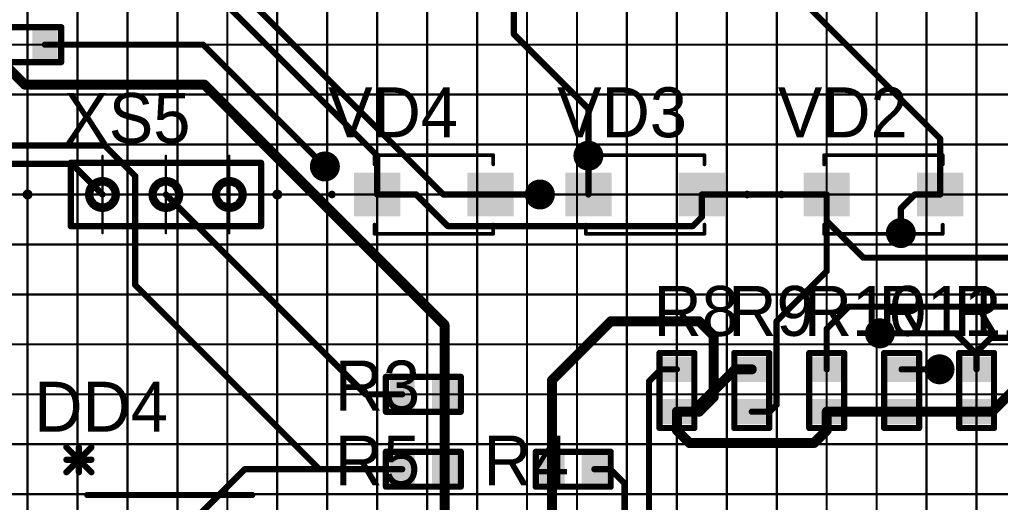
# Model space of a CAD drawing. Header units: millimetres. Extents: x 0 to 841, y 0 to 2540.
# Drawn here: x 252.4 to 330.9, y 2386.3 to 2425 of the extents above; entities that cross this region are included whole.
import ezdxf

# ---------------------------------------------------------------- set-up
doc = ezdxf.new("R2010")
doc.units = ezdxf.units.MM
for name, color, linetype in [('Mechanical11', 56, 'Continuous'), ('Mechanical12', 56, 'Continuous'), ('Mechanical7', 56, 'Continuous'), ('Mechanical9', 56, 'Continuous')]:
    doc.layers.add(name, color=color, linetype=linetype)

# ---------------------------------------------------------------- blocks, each defined once
blk = doc.blocks.new('BOASVIEW______T___O_______2_1_33_1_B_1')
at = {"layer": 'Mechanical12'}
for points in [[(180.382, 170.806), (182.403, 170.806), (182.403, 173.194), (180.382, 173.194)], [(206.151, 158.248), (209.849, 158.248), (209.849, 161.752), (206.151, 161.752)], [(215.233, 158.248), (218.931, 158.248), (218.931, 161.752), (215.233, 161.752)], [(226.767, 161.752), (223.069, 161.752), (223.069, 158.248), (226.767, 158.248)], [(235.849, 161.752), (232.151, 161.752), (232.151, 158.248), (235.849, 158.248)], [(242.151, 158.248), (245.849, 158.248), (245.849, 161.752), (242.151, 161.752)], [(251.233, 158.248), (254.931, 158.248), (254.931, 161.752), (251.233, 161.752)], [(230.806, 147.01), (230.806, 144.99), (233.194, 144.99), (233.194, 147.01)], [(239.194, 144.99), (239.194, 147.01), (236.806, 147.01), (236.806, 144.99)], [(242.806, 147.01), (242.806, 144.99), (245.194, 144.99), (245.194, 147.01)], [(248.806, 147.01), (248.806, 144.99), (251.194, 144.99), (251.194, 147.01)], [(254.806, 147.01), (254.806, 144.99), (257.194, 144.99), (257.194, 147.01)], [(208.99, 142.806), (211.01, 142.806), (211.01, 145.194), (208.99, 145.194)], [(212.382, 142.806), (214.403, 142.806), (214.403, 145.194), (212.382, 145.194)], [(230.806, 143.618), (230.806, 141.597), (233.194, 141.597), (233.194, 143.618)], [(239.194, 141.597), (239.194, 143.618), (236.806, 143.618), (236.806, 141.597)], [(242.806, 143.618), (242.806, 141.597), (245.194, 141.597), (245.194, 143.618)], [(248.806, 143.618), (248.806, 141.597), (251.194, 141.597), (251.194, 143.618)], [(254.806, 143.618), (254.806, 141.597), (257.194, 141.597), (257.194, 143.618)], [(208.99, 136.806), (211.01, 136.806), (211.01, 139.194), (208.99, 139.194)], [(212.382, 136.806), (214.403, 136.806), (214.403, 139.194), (212.382, 139.194)], [(220.99, 136.806), (223.01, 136.806), (223.01, 139.194), (220.99, 139.194)], [(224.382, 136.806), (226.403, 136.806), (226.403, 139.194), (224.382, 139.194)]]:
    blk.add_hatch(color=56, dxfattribs=at).paths.add_polyline_path(points)
for points, const_width in [([(176.696, 173.4), (182.696, 173.4)], 0.5), ([(182.696, 170.6), (182.696, 173.4)], 0.5), ([(176.696, 170.6), (182.696, 170.6)], 0.5), ([(183.46, 157.46), (183.46, 162.54)], 0.5), ([(183.46, 162.54), (198.7, 162.54)], 0.5), ([(198.7, 157.46), (198.7, 162.54)], 0.5), ([(207.791, 163.15), (217.291, 163.15)], 0.305), ([(207.791, 162.417), (207.791, 163.15)], 0.305), ([(217.291, 162.417), (217.291, 163.15)], 0.305), ([(224.709, 162.417), (224.709, 163.15)], 0.305), ([(224.709, 163.15), (234.209, 163.15)], 0.305), ([(234.209, 162.417), (234.209, 163.15)], 0.305), ([(243.791, 163.15), (253.291, 163.15)], 0.305), ([(243.791, 162.417), (243.791, 163.15)], 0.305), ([(253.291, 162.417), (253.291, 163.15)], 0.305), ([(183.46, 157.46), (198.7, 157.46)], 0.5), ([(207.791, 156.85), (207.791, 157.583)], 0.305), ([(217.291, 156.85), (217.291, 157.583)], 0.305), ([(224.709, 156.85), (224.709, 157.583)], 0.305), ([(234.209, 156.85), (234.209, 157.583)], 0.305), ([(243.791, 156.85), (243.791, 157.583)], 0.305), ([(253.291, 156.85), (253.291, 157.583)], 0.305), ([(207.791, 156.85), (217.291, 156.85)], 0.305), ([(224.709, 156.85), (234.209, 156.85)], 0.305), ([(243.791, 156.85), (253.291, 156.85)], 0.305), ([(230.6, 147.304), (233.4, 147.304)], 0.5), ([(230.6, 141.304), (230.6, 147.304)], 0.5), ([(233.4, 141.304), (233.4, 147.304)], 0.5), ([(236.6, 147.304), (239.4, 147.304)], 0.5), ([(236.6, 141.304), (236.6, 147.304)], 0.5), ([(239.4, 141.304), (239.4, 147.304)], 0.5), ([(242.6, 147.304), (245.4, 147.304)], 0.5), ([(242.6, 141.304), (242.6, 147.304)], 0.5), ([(245.4, 141.304), (245.4, 147.304)], 0.5), ([(248.6, 147.304), (251.4, 147.304)], 0.5), ([(248.6, 141.304), (248.6, 147.304)], 0.5), ([(251.4, 141.304), (251.4, 147.304)], 0.5), ([(254.6, 147.304), (257.4, 147.304)], 0.5), ([(254.6, 141.304), (254.6, 147.304)], 0.5), ([(257.4, 141.304), (257.4, 147.304)], 0.5), ([(208.696, 145.4), (214.696, 145.4)], 0.5), ([(208.696, 142.6), (208.696, 145.4)], 0.5), ([(214.696, 142.6), (214.696, 145.4)], 0.5), ([(208.696, 142.6), (214.696, 142.6)], 0.5), ([(230.6, 141.304), (233.4, 141.304)], 0.5), ([(236.6, 141.304), (239.4, 141.304)], 0.5), ([(242.6, 141.304), (245.4, 141.304)], 0.5), ([(248.6, 141.304), (251.4, 141.304)], 0.5), ([(254.6, 141.304), (257.4, 141.304)], 0.5), ([(183.112, 137.76), (185.112, 139.76)], 0.5), ([(183.112, 139.76), (185.112, 137.76)], 0.5), ([(184.112, 137.76), (184.112, 139.76)], 0.5), ([(208.696, 136.6), (208.696, 139.4)], 0.5), ([(208.696, 139.4), (214.696, 139.4)], 0.5), ([(214.696, 136.6), (214.696, 139.4)], 0.5), ([(220.696, 136.6), (220.696, 139.4)], 0.5), ([(220.696, 139.4), (226.696, 139.4)], 0.5), ([(226.696, 136.6), (226.696, 139.4)], 0.5), ([(183.112, 138.76), (185.112, 138.76)], 0.5), ([(208.696, 136.6), (214.696, 136.6)], 0.5), ([(220.696, 136.6), (226.696, 136.6)], 0.5), ([(184.783, 135.937), (197.991, 135.937)], 0.5)]:
    blk.add_lwpolyline(points, dxfattribs=dict(at, const_width=const_width))
for points, const_width in [([(182.571, 173.4, 1), (182.821, 173.4, 1)], 0.25), ([(182.571, 173.4, 1), (182.821, 173.4, 1)], 0.25), ([(182.571, 170.6, 1), (182.821, 170.6, 1)], 0.25), ([(182.571, 170.6, 1), (182.821, 170.6, 1)], 0.25), ([(183.335, 162.54, 1), (183.585, 162.54, 1)], 0.25), ([(183.335, 162.54, 1), (183.585, 162.54, 1)], 0.25), ([(198.575, 162.54, 1), (198.825, 162.54, 1)], 0.25), ([(198.575, 162.54, 1), (198.825, 162.54, 1)], 0.25), ([(207.715, 163.15, 1), (207.867, 163.15, 1)], 0.152), ([(207.715, 163.15, 1), (207.867, 163.15, 1)], 0.152), ([(217.215, 163.15, 1), (217.367, 163.15, 1)], 0.152), ([(217.215, 163.15, 1), (217.367, 163.15, 1)], 0.152), ([(224.633, 163.15, 1), (224.785, 163.15, 1)], 0.152), ([(224.633, 163.15, 1), (224.785, 163.15, 1)], 0.152), ([(234.133, 163.15, 1), (234.285, 163.15, 1)], 0.152), ([(234.133, 163.15, 1), (234.285, 163.15, 1)], 0.152), ([(243.715, 163.15, 1), (243.867, 163.15, 1)], 0.152), ([(243.715, 163.15, 1), (243.867, 163.15, 1)], 0.152), ([(253.215, 163.15, 1), (253.367, 163.15, 1)], 0.152), ([(253.215, 163.15, 1), (253.367, 163.15, 1)], 0.152), ([(207.715, 162.417, 1), (207.867, 162.417, 1)], 0.152), ([(217.215, 162.417, 1), (217.367, 162.417, 1)], 0.152), ([(224.633, 162.417, 1), (224.785, 162.417, 1)], 0.152), ([(234.133, 162.417, 1), (234.285, 162.417, 1)], 0.152), ([(243.715, 162.417, 1), (243.867, 162.417, 1)], 0.152), ([(253.215, 162.417, 1), (253.367, 162.417, 1)], 0.152), ([(187.1, 160, 1), (184.9, 160, 1)], 0.6), ([(192.18, 160, 1), (189.98, 160, 1)], 0.6), ([(197.26, 160, 1), (195.06, 160, 1)], 0.6), ([(180.2, 160, 1), (179.8, 160, 1)], 0.4), ([(184.75, 160, 1), (185.05, 160, 1)], 0.3), ([(186.95, 160, 1), (187.25, 160, 1)], 0.3), ([(189.83, 160, 1), (190.13, 160, 1)], 0.3), ([(192.03, 160, 1), (192.33, 160, 1)], 0.3), ([(194.91, 160, 1), (195.21, 160, 1)], 0.3), ([(197.11, 160, 1), (197.41, 160, 1)], 0.3), ([(200.2, 160, 1), (199.8, 160, 1)], 0.4), ([(204.526, 160, 1), (204.221, 160, 1)], 0.305), ([(237.779, 160, 1), (237.474, 160, 1)], 0.305), ([(240.526, 160, 1), (240.221, 160, 1)], 0.305), ([(179.7, 160, 1), (179.9, 160, 1)], 0.2), ([(180.1, 160, 1), (180.3, 160, 1)], 0.2), ([(199.7, 160, 1), (199.9, 160, 1)], 0.2), ([(200.1, 160, 1), (200.3, 160, 1)], 0.2), ([(204.145, 160, 1), (204.297, 160, 1)], 0.152), ([(204.45, 160, 1), (204.602, 160, 1)], 0.152), ([(237.398, 160, 1), (237.55, 160, 1)], 0.152), ([(237.703, 160, 1), (237.855, 160, 1)], 0.152), ([(240.145, 160, 1), (240.297, 160, 1)], 0.152), ([(240.45, 160, 1), (240.602, 160, 1)], 0.152), ([(183.335, 157.46, 1), (183.585, 157.46, 1)], 0.25), ([(183.335, 157.46, 1), (183.585, 157.46, 1)], 0.25), ([(198.575, 157.46, 1), (198.825, 157.46, 1)], 0.25), ([(198.575, 157.46, 1), (198.825, 157.46, 1)], 0.25), ([(207.715, 157.583, 1), (207.867, 157.583, 1)], 0.152), ([(217.215, 157.583, 1), (217.367, 157.583, 1)], 0.152), ([(224.633, 157.583, 1), (224.785, 157.583, 1)], 0.152), ([(234.133, 157.583, 1), (234.285, 157.583, 1)], 0.152), ([(243.715, 157.583, 1), (243.867, 157.583, 1)], 0.152), ([(253.215, 157.583, 1), (253.367, 157.583, 1)], 0.152), ([(207.715, 156.85, 1), (207.867, 156.85, 1)], 0.152), ([(207.715, 156.85, 1), (207.867, 156.85, 1)], 0.152), ([(217.215, 156.85, 1), (217.367, 156.85, 1)], 0.152), ([(217.215, 156.85, 1), (217.367, 156.85, 1)], 0.152), ([(224.633, 156.85, 1), (224.785, 156.85, 1)], 0.152), ([(224.633, 156.85, 1), (224.785, 156.85, 1)], 0.152), ([(234.133, 156.85, 1), (234.285, 156.85, 1)], 0.152), ([(234.133, 156.85, 1), (234.285, 156.85, 1)], 0.152), ([(243.715, 156.85, 1), (243.867, 156.85, 1)], 0.152), ([(243.715, 156.85, 1), (243.867, 156.85, 1)], 0.152), ([(253.215, 156.85, 1), (253.367, 156.85, 1)], 0.152), ([(253.215, 156.85, 1), (253.367, 156.85, 1)], 0.152), ([(230.475, 147.304, 1), (230.725, 147.304, 1)], 0.25), ([(230.475, 147.304, 1), (230.725, 147.304, 1)], 0.25), ([(233.275, 147.304, 1), (233.525, 147.304, 1)], 0.25), ([(233.275, 147.304, 1), (233.525, 147.304, 1)], 0.25), ([(236.475, 147.304, 1), (236.725, 147.304, 1)], 0.25), ([(236.475, 147.304, 1), (236.725, 147.304, 1)], 0.25), ([(239.275, 147.304, 1), (239.525, 147.304, 1)], 0.25), ([(239.275, 147.304, 1), (239.525, 147.304, 1)], 0.25), ([(242.475, 147.304, 1), (242.725, 147.304, 1)], 0.25), ([(242.475, 147.304, 1), (242.725, 147.304, 1)], 0.25), ([(245.275, 147.304, 1), (245.525, 147.304, 1)], 0.25), ([(245.275, 147.304, 1), (245.525, 147.304, 1)], 0.25), ([(248.475, 147.304, 1), (248.725, 147.304, 1)], 0.25), ([(248.475, 147.304, 1), (248.725, 147.304, 1)], 0.25), ([(251.275, 147.304, 1), (251.525, 147.304, 1)], 0.25), ([(251.275, 147.304, 1), (251.525, 147.304, 1)], 0.25), ([(254.475, 147.304, 1), (254.725, 147.304, 1)], 0.25), ([(254.475, 147.304, 1), (254.725, 147.304, 1)], 0.25), ([(257.275, 147.304, 1), (257.525, 147.304, 1)], 0.25), ([(257.275, 147.304, 1), (257.525, 147.304, 1)], 0.25), ([(208.571, 145.4, 1), (208.821, 145.4, 1)], 0.25), ([(208.571, 145.4, 1), (208.821, 145.4, 1)], 0.25), ([(214.571, 145.4, 1), (214.821, 145.4, 1)], 0.25), ([(214.571, 145.4, 1), (214.821, 145.4, 1)], 0.25), ([(208.571, 142.6, 1), (208.821, 142.6, 1)], 0.25), ([(208.571, 142.6, 1), (208.821, 142.6, 1)], 0.25), ([(214.571, 142.6, 1), (214.821, 142.6, 1)], 0.25), ([(214.571, 142.6, 1), (214.821, 142.6, 1)], 0.25), ([(230.475, 141.304, 1), (230.725, 141.304, 1)], 0.25), ([(230.475, 141.304, 1), (230.725, 141.304, 1)], 0.25), ([(233.275, 141.304, 1), (233.525, 141.304, 1)], 0.25), ([(233.275, 141.304, 1), (233.525, 141.304, 1)], 0.25), ([(236.475, 141.304, 1), (236.725, 141.304, 1)], 0.25), ([(236.475, 141.304, 1), (236.725, 141.304, 1)], 0.25), ([(239.275, 141.304, 1), (239.525, 141.304, 1)], 0.25), ([(239.275, 141.304, 1), (239.525, 141.304, 1)], 0.25), ([(242.475, 141.304, 1), (242.725, 141.304, 1)], 0.25), ([(242.475, 141.304, 1), (242.725, 141.304, 1)], 0.25), ([(245.275, 141.304, 1), (245.525, 141.304, 1)], 0.25), ([(245.275, 141.304, 1), (245.525, 141.304, 1)], 0.25), ([(248.475, 141.304, 1), (248.725, 141.304, 1)], 0.25), ([(248.475, 141.304, 1), (248.725, 141.304, 1)], 0.25), ([(251.275, 141.304, 1), (251.525, 141.304, 1)], 0.25), ([(251.275, 141.304, 1), (251.525, 141.304, 1)], 0.25), ([(254.475, 141.304, 1), (254.725, 141.304, 1)], 0.25), ([(254.475, 141.304, 1), (254.725, 141.304, 1)], 0.25), ([(257.275, 141.304, 1), (257.525, 141.304, 1)], 0.25), ([(257.275, 141.304, 1), (257.525, 141.304, 1)], 0.25), ([(182.987, 139.76, 1), (183.237, 139.76, 1)], 0.25), ([(183.987, 139.76, 1), (184.237, 139.76, 1)], 0.25), ([(184.987, 139.76, 1), (185.237, 139.76, 1)], 0.25), ([(208.571, 139.4, 1), (208.821, 139.4, 1)], 0.25), ([(208.571, 139.4, 1), (208.821, 139.4, 1)], 0.25), ([(214.571, 139.4, 1), (214.821, 139.4, 1)], 0.25), ([(214.571, 139.4, 1), (214.821, 139.4, 1)], 0.25), ([(220.571, 139.4, 1), (220.821, 139.4, 1)], 0.25), ([(220.571, 139.4, 1), (220.821, 139.4, 1)], 0.25), ([(226.571, 139.4, 1), (226.821, 139.4, 1)], 0.25), ([(226.571, 139.4, 1), (226.821, 139.4, 1)], 0.25), ([(182.987, 138.76, 1), (183.237, 138.76, 1)], 0.25), ([(184.987, 138.76, 1), (185.237, 138.76, 1)], 0.25), ([(182.987, 137.76, 1), (183.237, 137.76, 1)], 0.25), ([(183.987, 137.76, 1), (184.237, 137.76, 1)], 0.25), ([(184.987, 137.76, 1), (185.237, 137.76, 1)], 0.25), ([(208.571, 136.6, 1), (208.821, 136.6, 1)], 0.25), ([(208.571, 136.6, 1), (208.821, 136.6, 1)], 0.25), ([(214.571, 136.6, 1), (214.821, 136.6, 1)], 0.25), ([(214.571, 136.6, 1), (214.821, 136.6, 1)], 0.25), ([(220.571, 136.6, 1), (220.821, 136.6, 1)], 0.25), ([(220.571, 136.6, 1), (220.821, 136.6, 1)], 0.25), ([(226.571, 136.6, 1), (226.821, 136.6, 1)], 0.25), ([(226.571, 136.6, 1), (226.821, 136.6, 1)], 0.25), ([(184.658, 135.937, 1), (184.908, 135.937, 1)], 0.25), ([(197.866, 135.937, 1), (198.116, 135.937, 1)], 0.25)]:
    blk.add_lwpolyline(points, format="xyb", close=True, dxfattribs=dict(at, const_width=const_width))
at = {"layer": 'Mechanical7', "const_width": 0.18}
for points in [[(186, 156.9), (186, 163.1)], [(191.08, 156.9), (191.08, 163.1)], [(196.16, 156.9), (196.16, 163.1)], [(182.9, 160), (189.1, 160)], [(187.98, 160), (194.18, 160)], [(193.06, 160), (199.26, 160)]]:
    blk.add_lwpolyline(points, dxfattribs=at)
at = {"layer": 'Mechanical7', "const_width": 0.09}
for points in [[(185.955, 163.1, 1), (186.045, 163.1, 1)], [(191.035, 163.1, 1), (191.125, 163.1, 1)], [(196.115, 163.1, 1), (196.205, 163.1, 1)], [(182.855, 160, 1), (182.945, 160, 1)], [(187.935, 160, 1), (188.025, 160, 1)], [(189.055, 160, 1), (189.145, 160, 1)], [(193.015, 160, 1), (193.105, 160, 1)], [(194.135, 160, 1), (194.225, 160, 1)], [(199.215, 160, 1), (199.305, 160, 1)], [(185.955, 156.9, 1), (186.045, 156.9, 1)], [(191.035, 156.9, 1), (191.125, 156.9, 1)], [(196.115, 156.9, 1), (196.205, 156.9, 1)]]:
    blk.add_lwpolyline(points, format="xyb", close=True, dxfattribs=at)
at = {"layer": 'Mechanical7'}
for s, p in [('XS5', (182.933, 164.124)), ('VD4', (204.066, 164.582)), ('VD3', (222.405, 164.582)), ('VD2', (240.083, 164.582)), ('R8', (230.124, 148.679)), ('R9', (236.119, 148.679)), ('R10', (242.161, 148.679)), ('R11', (248.156, 148.679)), ('R12', (254.152, 148.679)), ('R3', (204.602, 142.696)), ('DD4', (180.54, 141.008)), ('R5', (204.602, 136.696)), ('R4', (216.509, 136.696))]:
    blk.add_text(s, height=4, dxfattribs=at).set_placement(p)
blk = doc.blocks.new('BOASVIEW______T___L_____2_1_1_1_B_4')
at = {"layer": 'Mechanical12'}
for points in [[(180.382, 170.806), (182.403, 170.806), (182.403, 173.194), (180.382, 173.194)], [(206.151, 158.248), (209.849, 158.248), (209.849, 161.752), (206.151, 161.752)], [(215.233, 158.248), (218.931, 158.248), (218.931, 161.752), (215.233, 161.752)], [(226.767, 161.752), (223.069, 161.752), (223.069, 158.248), (226.767, 158.248)], [(235.849, 161.752), (232.151, 161.752), (232.151, 158.248), (235.849, 158.248)], [(242.151, 158.248), (245.849, 158.248), (245.849, 161.752), (242.151, 161.752)], [(251.233, 158.248), (254.931, 158.248), (254.931, 161.752), (251.233, 161.752)], [(230.806, 147.01), (230.806, 144.99), (233.194, 144.99), (233.194, 147.01)], [(239.194, 144.99), (239.194, 147.01), (236.806, 147.01), (236.806, 144.99)], [(242.806, 147.01), (242.806, 144.99), (245.194, 144.99), (245.194, 147.01)], [(248.806, 147.01), (248.806, 144.99), (251.194, 144.99), (251.194, 147.01)], [(254.806, 147.01), (254.806, 144.99), (257.194, 144.99), (257.194, 147.01)], [(208.99, 142.806), (211.01, 142.806), (211.01, 145.194), (208.99, 145.194)], [(212.382, 142.806), (214.403, 142.806), (214.403, 145.194), (212.382, 145.194)], [(230.806, 143.618), (230.806, 141.597), (233.194, 141.597), (233.194, 143.618)], [(239.194, 141.597), (239.194, 143.618), (236.806, 143.618), (236.806, 141.597)], [(242.806, 143.618), (242.806, 141.597), (245.194, 141.597), (245.194, 143.618)], [(248.806, 143.618), (248.806, 141.597), (251.194, 141.597), (251.194, 143.618)], [(254.806, 143.618), (254.806, 141.597), (257.194, 141.597), (257.194, 143.618)], [(208.99, 136.806), (211.01, 136.806), (211.01, 139.194), (208.99, 139.194)], [(212.382, 136.806), (214.403, 136.806), (214.403, 139.194), (212.382, 139.194)], [(220.99, 136.806), (223.01, 136.806), (223.01, 139.194), (220.99, 139.194)], [(224.382, 136.806), (226.403, 136.806), (226.403, 139.194), (224.382, 139.194)]]:
    blk.add_hatch(color=56, dxfattribs=at).paths.add_polyline_path(points)
at = {"layer": 'Mechanical11'}
for p, q in [((185.221, 160.209), (185.301, 160.404)), ((185.301, 160.404), (185.429, 160.571)), ((185.429, 160.571), (185.597, 160.699)), ((185.597, 160.699), (185.791, 160.779)), ((185.791, 160.779), (186, 160.807)), ((186, 160.807), (186, 160)), ((186, 160), (186, 160.807)), ((186, 160.807), (186.209, 160.779)), ((186.209, 160.779), (186.403, 160.699)), ((186.403, 160.699), (186.571, 160.571)), ((186.571, 160.571), (186.699, 160.404)), ((186.699, 160.404), (186.779, 160.209)), ((190.301, 160.209), (190.381, 160.404)), ((190.381, 160.404), (190.509, 160.571)), ((190.509, 160.571), (190.677, 160.699)), ((190.677, 160.699), (190.871, 160.779)), ((190.871, 160.779), (191.08, 160.807)), ((191.08, 160.807), (191.08, 160)), ((191.08, 160), (191.08, 160.807)), ((191.08, 160.807), (191.289, 160.779)), ((191.289, 160.779), (191.483, 160.699)), ((191.483, 160.699), (191.651, 160.571)), ((191.651, 160.571), (191.779, 160.404)), ((191.779, 160.404), (191.859, 160.209)), ((195.381, 160.209), (195.461, 160.404)), ((195.461, 160.404), (195.589, 160.571)), ((195.589, 160.571), (195.757, 160.699)), ((195.757, 160.699), (195.951, 160.779)), ((195.951, 160.779), (196.16, 160.807)), ((196.16, 160.807), (196.16, 160)), ((196.16, 160), (196.16, 160.807)), ((196.16, 160.807), (196.369, 160.779)), ((196.369, 160.779), (196.563, 160.699)), ((196.563, 160.699), (196.731, 160.571)), ((196.731, 160.571), (196.859, 160.404)), ((196.859, 160.404), (196.939, 160.209)), ((185.193, 160), (185.221, 160.209)), ((186, 160), (185.193, 160)), ((186.807, 160), (186, 160)), ((186.779, 160.209), (186.807, 160)), ((190.273, 160), (190.301, 160.209)), ((191.08, 160), (190.273, 160)), ((191.887, 160), (191.08, 160)), ((191.859, 160.209), (191.887, 160)), ((195.353, 160), (195.381, 160.209)), ((196.16, 160), (195.353, 160)), ((196.967, 160), (196.16, 160)), ((196.939, 160.209), (196.967, 160))]:
    blk.add_line(p, q, dxfattribs=at)
for points, const_width in [([(225.268, 163.108, 1), (224.568, 163.108, 1)], 0.7), ([(224.393, 163.108, 1), (224.743, 163.108, 1)], 0.35), ([(225.093, 163.108, 1), (225.443, 163.108, 1)], 0.35), ([(204.162, 162.245, 1), (203.462, 162.245, 1)], 0.7), ([(203.287, 162.245, 1), (203.637, 162.245, 1)], 0.35), ([(203.987, 162.245, 1), (204.337, 162.245, 1)], 0.35), ([(221.383, 160, 1), (220.683, 160, 1)], 0.7), ([(220.508, 160, 1), (220.858, 160, 1)], 0.35), ([(221.208, 160, 1), (221.558, 160, 1)], 0.35), ([(250.288, 156.911, 1), (249.588, 156.911, 1)], 0.7), ([(249.413, 156.911, 1), (249.763, 156.911, 1)], 0.35), ([(250.113, 156.911, 1), (250.463, 156.911, 1)], 0.35), ([(248.612, 148.884, 1), (247.912, 148.884, 1)], 0.7), ([(247.737, 148.884, 1), (248.087, 148.884, 1)], 0.35), ([(248.437, 148.884, 1), (248.787, 148.884, 1)], 0.35), ([(253.387, 146, 1), (252.687, 146, 1)], 0.7), ([(252.512, 146, 1), (252.862, 146, 1)], 0.35), ([(253.212, 146, 1), (253.562, 146, 1)], 0.35)]:
    blk.add_lwpolyline(points, format="xyb", close=True, dxfattribs=dict(at, const_width=const_width))
at = {"layer": 'Mechanical12'}
for p, q in [((185.193, 160), (186, 160)), ((185.221, 159.791), (185.193, 160)), ((185.301, 159.597), (185.221, 159.791)), ((185.429, 159.429), (185.301, 159.597)), ((186, 159.193), (186, 160)), ((186, 160), (186.807, 160)), ((186, 160), (186, 159.193)), ((186.699, 159.597), (186.571, 159.429)), ((186.779, 159.791), (186.699, 159.597)), ((186.807, 160), (186.779, 159.791)), ((190.273, 160), (191.08, 160)), ((190.301, 159.791), (190.273, 160)), ((190.381, 159.597), (190.301, 159.791)), ((190.509, 159.429), (190.381, 159.597)), ((191.08, 159.193), (191.08, 160)), ((191.08, 160), (191.887, 160)), ((191.08, 160), (191.08, 159.193)), ((191.779, 159.597), (191.651, 159.429)), ((191.859, 159.791), (191.779, 159.597)), ((191.887, 160), (191.859, 159.791)), ((195.353, 160), (196.16, 160)), ((195.381, 159.791), (195.353, 160)), ((195.461, 159.597), (195.381, 159.791)), ((195.589, 159.429), (195.461, 159.597)), ((196.16, 159.193), (196.16, 160)), ((196.16, 160), (196.967, 160)), ((196.16, 160), (196.16, 159.193)), ((196.859, 159.597), (196.731, 159.429)), ((196.939, 159.791), (196.859, 159.597)), ((196.967, 160), (196.939, 159.791)), ((185.597, 159.301), (185.429, 159.429)), ((185.791, 159.221), (185.597, 159.301)), ((186, 159.193), (185.791, 159.221)), ((186.209, 159.221), (186, 159.193)), ((186.403, 159.301), (186.209, 159.221)), ((186.571, 159.429), (186.403, 159.301)), ((190.677, 159.301), (190.509, 159.429)), ((190.871, 159.221), (190.677, 159.301)), ((191.08, 159.193), (190.871, 159.221)), ((191.289, 159.221), (191.08, 159.193)), ((191.483, 159.301), (191.289, 159.221)), ((191.651, 159.429), (191.483, 159.301)), ((195.757, 159.301), (195.589, 159.429)), ((195.951, 159.221), (195.757, 159.301)), ((196.16, 159.193), (195.951, 159.221)), ((196.369, 159.221), (196.16, 159.193)), ((196.563, 159.301), (196.369, 159.221)), ((196.731, 159.429), (196.563, 159.301))]:
    blk.add_line(p, q, dxfattribs=at)
for points, const_width in [([(218.95, 172.835), (218.95, 188.57)], 0.5), ([(236.934, 180.628), (253.082, 164.48)], 0.5), ([(192.15, 178.958), (208, 163.108)], 0.5), ([(196.446, 176.85), (213.296, 160)], 0.5), ([(218.95, 172.835), (224.918, 166.868)], 0.5), ([(181.392, 172), (194.057, 172)], 0.5), ([(194.057, 172), (203.812, 162.245)], 0.5), ([(178, 170.576), (179.778, 168.798)], 0.8), ([(179.778, 168.798), (194.16, 168.798)], 0.8), ([(194.16, 168.798), (213.392, 149.566)], 0.8), ([(224.918, 163.108), (224.918, 166.868)], 0.5), ([(145.036, 163.921), (186.184, 163.921)], 0.5), ([(186.184, 163.921), (188.623, 161.483)], 0.5), ([(253.082, 160), (253.082, 164.48)], 0.5), ([(174.754, 162.448), (183.552, 162.448)], 0.5), ([(183.552, 162.448), (186, 160)], 0.5), ([(208, 160), (208, 163.108)], 0.5), ([(224.918, 160), (224.918, 163.108)], 0.5), ([(188.623, 152.745), (188.623, 161.483)], 0.5), ([(191.08, 160), (207.08, 144)], 0.5), ([(208, 160), (211.127, 160)], 0.5), ([(211.127, 160), (213.658, 157.47)], 0.5), ([(213.296, 160), (217.082, 160)], 0.5), ([(217.082, 160), (221.033, 160)], 0.5), ([(234, 158.194), (234, 160)], 0.5), ([(234, 160), (244, 160)], 0.5), ([(244, 157.876), (244, 160)], 0.5), ([(249.938, 158.882), (251.056, 160)], 0.5), ([(251.056, 160), (253.082, 160)], 0.5), ([(249.938, 156.911), (249.938, 158.882)], 0.5), ([(233.276, 157.47), (234, 158.194)], 0.5), ([(244, 157.876), (246.938, 154.938)], 0.5), ([(244, 153.863), (244, 157.876)], 0.5), ([(213.658, 157.47), (233.276, 157.47)], 0.5), ([(246.938, 154.938), (259.062, 154.938)], 0.5), ([(239.982, 149.844), (244, 153.863)], 0.5), ([(188.623, 152.745), (203.368, 138)], 0.5), ([(244, 149.24), (245.778, 151.018)], 0.5), ([(245.778, 151.018), (262.08, 151.018)], 0.5), ([(222, 145.127), (226.723, 149.85)], 0.8), ([(226.723, 149.85), (233.784, 149.85)], 0.8), ([(233.784, 149.85), (234.952, 148.681)], 0.8), ([(239.982, 143.144), (239.982, 149.844)], 0.5), ([(213.392, 144), (213.392, 149.566)], 0.8), ([(244, 146), (244, 149.24)], 0.5), ([(234.952, 144.284), (234.952, 148.681)], 0.8), ([(248.262, 148.884), (254.324, 148.884)], 0.5), ([(254.324, 148.884), (256, 147.208)], 0.5), ([(256, 147.377), (257.152, 148.529)], 0.5), ([(257.152, 148.529), (264.62, 148.529)], 0.5), ([(256, 147.208), (256, 147.377)], 0.5), ([(256, 146), (256, 147.208)], 0.5), ([(229.771, 145.035), (230.736, 146)], 0.5), ([(230.736, 146), (232, 146)], 0.5), ([(234.952, 144.284), (236.668, 146)], 0.8), ([(236.668, 146), (238, 146)], 0.8), ([(250, 146), (253.037, 146)], 0.5), ([(257.254, 142.608), (260.646, 146)], 0.8), ([(222, 138), (222, 145.127)], 0.8), ([(229.771, 120.792), (229.771, 145.035)], 0.5), ([(233.276, 142.608), (234.952, 144.284)], 0.8), ([(234.952, 143.776), (234.952, 144.284)], 0.8), ([(207.08, 144), (210, 144)], 0.5), ([(213.392, 138), (213.392, 144)], 0.8), ([(233.784, 142.608), (234.952, 143.776)], 0.8), ([(232, 141.112), (232, 142.608)], 0.8), ([(232, 142.608), (233.276, 142.608)], 0.8), ([(233.276, 142.608), (233.784, 142.608)], 0.8), ([(239.445, 142.608), (239.982, 143.144)], 0.5), ([(244, 141.112), (244, 142.608)], 0.8), ([(244, 142.608), (250, 142.608)], 0.8), ([(250, 142.608), (256, 142.608)], 0.8), ([(256, 142.608), (257.254, 142.608)], 0.8), ([(238, 142.608), (239.445, 142.608)], 0.5), ([(232, 141.112), (233.016, 140.096)], 0.8), ([(242.984, 140.096), (244, 141.112)], 0.8), ([(233.016, 140.096), (242.984, 140.096)], 0.8), ([(192.112, 132.714), (197.398, 138)], 0.5), ([(197.398, 138), (203.368, 138)], 0.5), ([(203.368, 138), (210, 138)], 0.5), ([(213.392, 132), (213.392, 138)], 0.8), ([(222, 132), (222, 138)], 0.8), ([(225.392, 138), (226.672, 138)], 0.5), ([(226.672, 138), (227.79, 136.882)], 0.5), ([(227.79, 126.21), (227.79, 136.882)], 0.5)]:
    blk.add_lwpolyline(points, dxfattribs=dict(at, const_width=const_width))
for points, const_width in [([(218.825, 172.835, 1), (219.075, 172.835, 1)], 0.25), ([(218.825, 172.835, 1), (219.075, 172.835, 1)], 0.25), ([(181.267, 172, 1), (181.517, 172, 1)], 0.25), ([(193.932, 172, 1), (194.182, 172, 1)], 0.25), ([(193.932, 172, 1), (194.182, 172, 1)], 0.25), ([(179.578, 168.798, 1), (179.978, 168.798, 1)], 0.4), ([(179.578, 168.798, 1), (179.978, 168.798, 1)], 0.4), ([(193.96, 168.798, 1), (194.36, 168.798, 1)], 0.4), ([(193.96, 168.798, 1), (194.36, 168.798, 1)], 0.4), ([(224.793, 166.868, 1), (225.043, 166.868, 1)], 0.25), ([(224.793, 166.868, 1), (225.043, 166.868, 1)], 0.25), ([(186.059, 163.921, 1), (186.309, 163.921, 1)], 0.25), ([(186.059, 163.921, 1), (186.309, 163.921, 1)], 0.25), ([(225.868, 163.108, 1), (223.968, 163.108, 1)], 0.5), ([(252.957, 164.48, 1), (253.207, 164.48, 1)], 0.25), ([(252.957, 164.48, 1), (253.207, 164.48, 1)], 0.25), ([(204.762, 162.245, 1), (202.862, 162.245, 1)], 0.5), ([(183.427, 162.448, 1), (183.677, 162.448, 1)], 0.25), ([(183.427, 162.448, 1), (183.677, 162.448, 1)], 0.25), ([(207.875, 163.108, 1), (208.125, 163.108, 1)], 0.25), ([(207.875, 163.108, 1), (208.125, 163.108, 1)], 0.25), ([(223.843, 163.108, 1), (224.093, 163.108, 1)], 0.25), ([(224.793, 163.108, 1), (225.043, 163.108, 1)], 0.25), ([(224.793, 163.108, 1), (225.043, 163.108, 1)], 0.25), ([(225.743, 163.108, 1), (225.993, 163.108, 1)], 0.25), ([(202.737, 162.245, 1), (202.987, 162.245, 1)], 0.25), ([(203.687, 162.245, 1), (203.937, 162.245, 1)], 0.25), ([(204.637, 162.245, 1), (204.887, 162.245, 1)], 0.25), ([(187.1, 160, 1), (184.9, 160, 1)], 0.6), ([(188.498, 161.483, 1), (188.748, 161.483, 1)], 0.25), ([(188.498, 161.483, 1), (188.748, 161.483, 1)], 0.25), ([(192.18, 160, 1), (189.98, 160, 1)], 0.6), ([(197.26, 160, 1), (195.06, 160, 1)], 0.6), ([(221.983, 160, 1), (220.083, 160, 1)], 0.5), ([(184.75, 160, 1), (185.05, 160, 1)], 0.3), ([(185.875, 160, 1), (186.125, 160, 1)], 0.25), ([(186.95, 160, 1), (187.25, 160, 1)], 0.3), ([(189.83, 160, 1), (190.13, 160, 1)], 0.3), ([(190.955, 160, 1), (191.205, 160, 1)], 0.25), ([(192.03, 160, 1), (192.33, 160, 1)], 0.3), ([(194.91, 160, 1), (195.21, 160, 1)], 0.3), ([(197.11, 160, 1), (197.41, 160, 1)], 0.3), ([(207.875, 160, 1), (208.125, 160, 1)], 0.25), ([(207.875, 160, 1), (208.125, 160, 1)], 0.25), ([(211.002, 160, 1), (211.252, 160, 1)], 0.25), ([(211.002, 160, 1), (211.252, 160, 1)], 0.25), ([(213.171, 160, 1), (213.421, 160, 1)], 0.25), ([(213.171, 160, 1), (213.421, 160, 1)], 0.25), ([(216.957, 160, 1), (217.207, 160, 1)], 0.25), ([(216.957, 160, 1), (217.207, 160, 1)], 0.25), ([(219.958, 160, 1), (220.208, 160, 1)], 0.25), ([(220.908, 160, 1), (221.158, 160, 1)], 0.25), ([(221.858, 160, 1), (222.108, 160, 1)], 0.25), ([(224.793, 160, 1), (225.043, 160, 1)], 0.25), ([(233.875, 160, 1), (234.125, 160, 1)], 0.25), ([(233.875, 160, 1), (234.125, 160, 1)], 0.25), ([(243.875, 160, 1), (244.125, 160, 1)], 0.25), ([(243.875, 160, 1), (244.125, 160, 1)], 0.25), ([(250.931, 160, 1), (251.181, 160, 1)], 0.25), ([(250.931, 160, 1), (251.181, 160, 1)], 0.25), ([(252.957, 160, 1), (253.207, 160, 1)], 0.25), ([(252.957, 160, 1), (253.207, 160, 1)], 0.25), ([(249.813, 158.882, 1), (250.063, 158.882, 1)], 0.25), ([(249.813, 158.882, 1), (250.063, 158.882, 1)], 0.25), ([(233.875, 158.194, 1), (234.125, 158.194, 1)], 0.25), ([(233.875, 158.194, 1), (234.125, 158.194, 1)], 0.25), ([(243.875, 157.876, 1), (244.125, 157.876, 1)], 0.25), ([(243.875, 157.876, 1), (244.125, 157.876, 1)], 0.25), ([(243.875, 157.876, 1), (244.125, 157.876, 1)], 0.25), ([(250.888, 156.911, 1), (248.988, 156.911, 1)], 0.5), ([(213.533, 157.47, 1), (213.783, 157.47, 1)], 0.25), ([(213.533, 157.47, 1), (213.783, 157.47, 1)], 0.25), ([(233.151, 157.47, 1), (233.401, 157.47, 1)], 0.25), ([(233.151, 157.47, 1), (233.401, 157.47, 1)], 0.25), ([(248.863, 156.911, 1), (249.113, 156.911, 1)], 0.25), ([(249.813, 156.911, 1), (250.063, 156.911, 1)], 0.25), ([(250.763, 156.911, 1), (251.013, 156.911, 1)], 0.25), ([(246.813, 154.938, 1), (247.063, 154.938, 1)], 0.25), ([(246.813, 154.938, 1), (247.063, 154.938, 1)], 0.25), ([(243.875, 153.863, 1), (244.125, 153.863, 1)], 0.25), ([(243.875, 153.863, 1), (244.125, 153.863, 1)], 0.25), ([(188.498, 152.745, 1), (188.748, 152.745, 1)], 0.25), ([(188.498, 152.745, 1), (188.748, 152.745, 1)], 0.25), ([(245.653, 151.018, 1), (245.903, 151.018, 1)], 0.25), ([(245.653, 151.018, 1), (245.903, 151.018, 1)], 0.25), ([(226.523, 149.85, 1), (226.923, 149.85, 1)], 0.4), ([(226.523, 149.85, 1), (226.923, 149.85, 1)], 0.4), ([(233.584, 149.85, 1), (233.984, 149.85, 1)], 0.4), ([(233.584, 149.85, 1), (233.984, 149.85, 1)], 0.4), ([(239.857, 149.844, 1), (240.107, 149.844, 1)], 0.25), ([(239.857, 149.844, 1), (240.107, 149.844, 1)], 0.25), ([(249.212, 148.884, 1), (247.312, 148.884, 1)], 0.5), ([(213.192, 149.566, 1), (213.592, 149.566, 1)], 0.4), ([(213.192, 149.566, 1), (213.592, 149.566, 1)], 0.4), ([(243.875, 149.24, 1), (244.125, 149.24, 1)], 0.25), ([(243.875, 149.24, 1), (244.125, 149.24, 1)], 0.25), ([(234.752, 148.681, 1), (235.152, 148.681, 1)], 0.4), ([(234.752, 148.681, 1), (235.152, 148.681, 1)], 0.4), ([(247.187, 148.884, 1), (247.437, 148.884, 1)], 0.25), ([(248.137, 148.884, 1), (248.387, 148.884, 1)], 0.25), ([(249.087, 148.884, 1), (249.337, 148.884, 1)], 0.25), ([(254.199, 148.884, 1), (254.449, 148.884, 1)], 0.25), ([(254.199, 148.884, 1), (254.449, 148.884, 1)], 0.25), ([(257.027, 148.529, 1), (257.277, 148.529, 1)], 0.25), ([(257.027, 148.529, 1), (257.277, 148.529, 1)], 0.25), ([(253.987, 146, 1), (252.087, 146, 1)], 0.5), ([(255.875, 147.377, 1), (256.125, 147.377, 1)], 0.25), ([(255.875, 147.377, 1), (256.125, 147.377, 1)], 0.25), ([(255.875, 147.208, 1), (256.125, 147.208, 1)], 0.25), ([(255.875, 147.208, 1), (256.125, 147.208, 1)], 0.25), ([(255.875, 147.208, 1), (256.125, 147.208, 1)], 0.25), ([(230.611, 146, 1), (230.861, 146, 1)], 0.25), ([(230.611, 146, 1), (230.861, 146, 1)], 0.25), ([(231.875, 146, 1), (232.125, 146, 1)], 0.25), ([(236.468, 146, 1), (236.868, 146, 1)], 0.4), ([(236.468, 146, 1), (236.868, 146, 1)], 0.4), ([(237.8, 146, 1), (238.2, 146, 1)], 0.4), ([(243.875, 146, 1), (244.125, 146, 1)], 0.25), ([(249.875, 146, 1), (250.125, 146, 1)], 0.25), ([(251.962, 146, 1), (252.212, 146, 1)], 0.25), ([(252.912, 146, 1), (253.162, 146, 1)], 0.25), ([(253.862, 146, 1), (254.112, 146, 1)], 0.25), ([(255.875, 146, 1), (256.125, 146, 1)], 0.25), ([(221.8, 145.127, 1), (222.2, 145.127, 1)], 0.4), ([(221.8, 145.127, 1), (222.2, 145.127, 1)], 0.4), ([(229.646, 145.035, 1), (229.896, 145.035, 1)], 0.25), ([(229.646, 145.035, 1), (229.896, 145.035, 1)], 0.25), ([(234.752, 144.284, 1), (235.152, 144.284, 1)], 0.4), ([(234.752, 144.284, 1), (235.152, 144.284, 1)], 0.4), ([(234.752, 144.284, 1), (235.152, 144.284, 1)], 0.4), ([(234.752, 144.284, 1), (235.152, 144.284, 1)], 0.4), ([(206.955, 144, 1), (207.205, 144, 1)], 0.25), ([(206.955, 144, 1), (207.205, 144, 1)], 0.25), ([(209.875, 144, 1), (210.125, 144, 1)], 0.25), ([(213.192, 144, 1), (213.592, 144, 1)], 0.4), ([(213.192, 144, 1), (213.592, 144, 1)], 0.4), ([(234.752, 143.776, 1), (235.152, 143.776, 1)], 0.4), ([(234.752, 143.776, 1), (235.152, 143.776, 1)], 0.4), ([(231.8, 142.608, 1), (232.2, 142.608, 1)], 0.4), ([(231.8, 142.608, 1), (232.2, 142.608, 1)], 0.4), ([(233.076, 142.608, 1), (233.476, 142.608, 1)], 0.4), ([(233.076, 142.608, 1), (233.476, 142.608, 1)], 0.4), ([(233.076, 142.608, 1), (233.476, 142.608, 1)], 0.4), ([(233.584, 142.608, 1), (233.984, 142.608, 1)], 0.4), ([(233.584, 142.608, 1), (233.984, 142.608, 1)], 0.4), ([(239.857, 143.144, 1), (240.107, 143.144, 1)], 0.25), ([(239.857, 143.144, 1), (240.107, 143.144, 1)], 0.25), ([(243.8, 142.608, 1), (244.2, 142.608, 1)], 0.4), ([(243.8, 142.608, 1), (244.2, 142.608, 1)], 0.4), ([(249.8, 142.608, 1), (250.2, 142.608, 1)], 0.4), ([(249.8, 142.608, 1), (250.2, 142.608, 1)], 0.4), ([(255.8, 142.608, 1), (256.2, 142.608, 1)], 0.4), ([(255.8, 142.608, 1), (256.2, 142.608, 1)], 0.4), ([(257.054, 142.608, 1), (257.454, 142.608, 1)], 0.4), ([(257.054, 142.608, 1), (257.454, 142.608, 1)], 0.4), ([(237.875, 142.608, 1), (238.125, 142.608, 1)], 0.25), ([(239.32, 142.608, 1), (239.57, 142.608, 1)], 0.25), ([(239.32, 142.608, 1), (239.57, 142.608, 1)], 0.25), ([(231.8, 141.112, 1), (232.2, 141.112, 1)], 0.4), ([(231.8, 141.112, 1), (232.2, 141.112, 1)], 0.4), ([(243.8, 141.112, 1), (244.2, 141.112, 1)], 0.4), ([(243.8, 141.112, 1), (244.2, 141.112, 1)], 0.4), ([(232.816, 140.096, 1), (233.216, 140.096, 1)], 0.4), ([(232.816, 140.096, 1), (233.216, 140.096, 1)], 0.4), ([(242.784, 140.096, 1), (243.184, 140.096, 1)], 0.4), ([(242.784, 140.096, 1), (243.184, 140.096, 1)], 0.4), ([(197.273, 138, 1), (197.523, 138, 1)], 0.25), ([(197.273, 138, 1), (197.523, 138, 1)], 0.25), ([(203.243, 138, 1), (203.493, 138, 1)], 0.25), ([(203.243, 138, 1), (203.493, 138, 1)], 0.25), ([(203.243, 138, 1), (203.493, 138, 1)], 0.25), ([(209.875, 138, 1), (210.125, 138, 1)], 0.25), ([(213.192, 138, 1), (213.592, 138, 1)], 0.4), ([(213.192, 138, 1), (213.592, 138, 1)], 0.4), ([(221.8, 138, 1), (222.2, 138, 1)], 0.4), ([(221.8, 138, 1), (222.2, 138, 1)], 0.4), ([(225.267, 138, 1), (225.517, 138, 1)], 0.25), ([(226.547, 138, 1), (226.797, 138, 1)], 0.25), ([(226.547, 138, 1), (226.797, 138, 1)], 0.25), ([(227.665, 136.882, 1), (227.915, 136.882, 1)], 0.25), ([(227.665, 136.882, 1), (227.915, 136.882, 1)], 0.25)]:
    blk.add_lwpolyline(points, format="xyb", close=True, dxfattribs=dict(at, const_width=const_width))
at = {"layer": 'Mechanical7', "const_width": 0.18}
for points in [[(186, 157.2), (186, 162.8)], [(191.08, 157.2), (191.08, 162.8)], [(196.16, 157.2), (196.16, 162.8)], [(183.2, 160), (188.8, 160)], [(188.28, 160), (193.88, 160)], [(193.36, 160), (198.96, 160)]]:
    blk.add_lwpolyline(points, dxfattribs=at)
at = {"layer": 'Mechanical7', "const_width": 0.09}
for points in [[(185.955, 162.8, 1), (186.045, 162.8, 1)], [(191.035, 162.8, 1), (191.125, 162.8, 1)], [(196.115, 162.8, 1), (196.205, 162.8, 1)], [(183.155, 160, 1), (183.245, 160, 1)], [(188.235, 160, 1), (188.325, 160, 1)], [(188.755, 160, 1), (188.845, 160, 1)], [(193.315, 160, 1), (193.405, 160, 1)], [(193.835, 160, 1), (193.925, 160, 1)], [(198.915, 160, 1), (199.005, 160, 1)], [(185.955, 157.2, 1), (186.045, 157.2, 1)], [(191.035, 157.2, 1), (191.125, 157.2, 1)], [(196.115, 157.2, 1), (196.205, 157.2, 1)]]:
    blk.add_lwpolyline(points, format="xyb", close=True, dxfattribs=at)
at = {"layer": 'Mechanical9', "const_width": 0.18}
for points in [[(180, 0), (180, 210)], [(184, 0), (184, 210)], [(188, 0), (188, 210)], [(192, 0), (192, 210)], [(196, 0), (196, 210)], [(200, 0), (200, 210)], [(204, 0), (204, 210)], [(208, 0), (208, 210)], [(212, 0), (212, 210)], [(216, 0), (216, 210)], [(220, 0), (220, 210)], [(224, 0), (224, 210)], [(228, 0), (228, 210)], [(232, 0), (232, 210)], [(236, 0), (236, 210)], [(240, 0), (240, 210)], [(244, 0), (244, 210)], [(248, 0), (248, 210)], [(252, 0), (252, 210)], [(256, 0), (256, 210)], [(0, 172), (320, 172)], [(0, 168), (320, 168)], [(0, 164), (320, 164)], [(0, 160), (320, 160)], [(0, 156), (320, 156)], [(0, 152), (320, 152)], [(0, 148), (320, 148)], [(0, 144), (320, 144)], [(0, 140), (320, 140)], [(0, 136), (320, 136)]]:
    blk.add_lwpolyline(points, dxfattribs=at)

msp = doc.modelspace()

# ---------------------------------------------------------------- block references
for name in ['BOASVIEW______T___L_____2_1_1_1_B_4', 'BOASVIEW______T___O_______2_1_33_1_B_1']:
    msp.add_blockref(name, (73, 2251))

doc.saveas('drawing.dxf')
